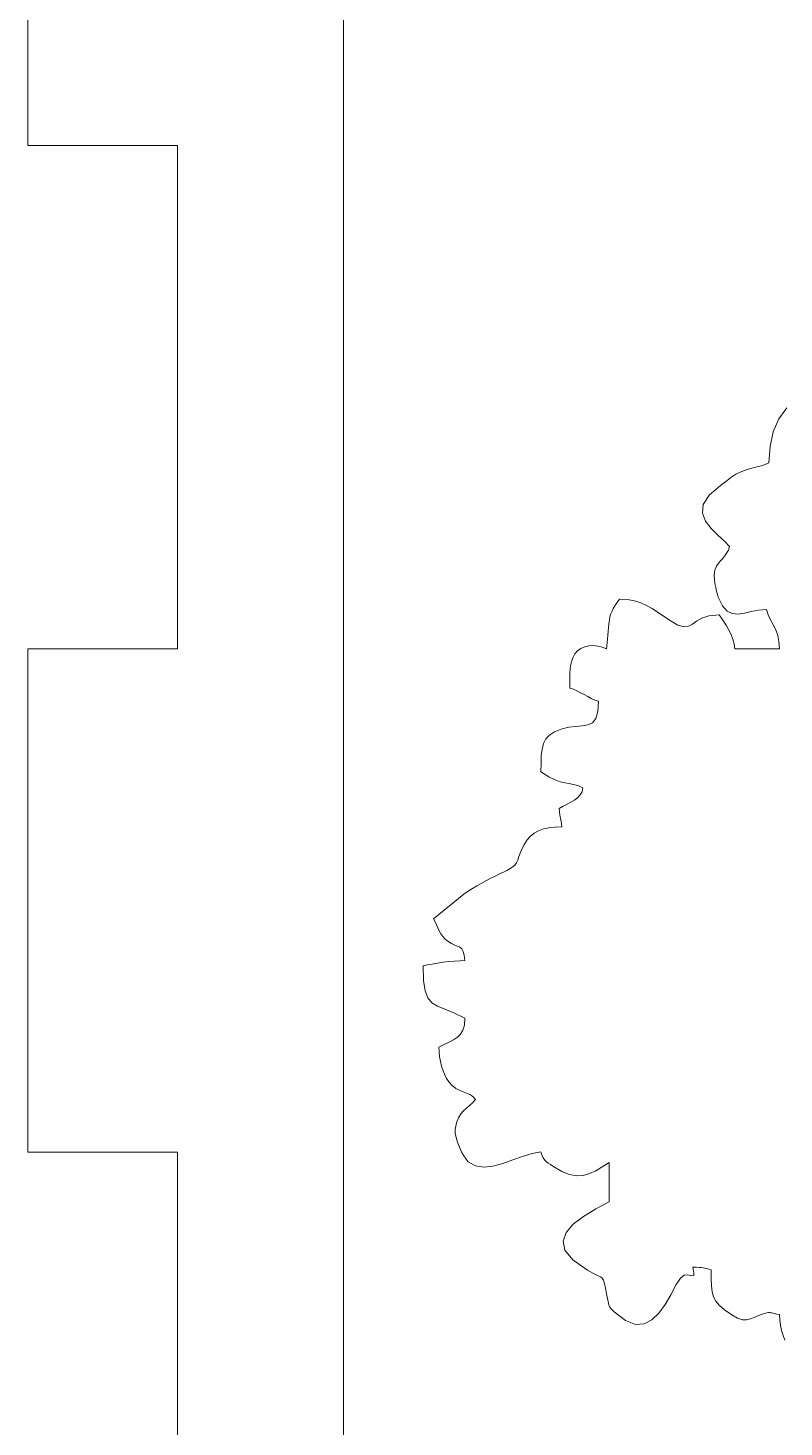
# Model space of a CAD drawing. Header units: centimetres. Extents: x -20.3 to 20.1, y -6 to 14.
# Drawn here: x 0.147 to 1.512, y 8.063 to 10.59 of the extents above; entities that cross this region are included whole.
import ezdxf

# ---------------------------------------------------------------- set-up
doc = ezdxf.new("R2010")
doc.units = ezdxf.units.CM
doc.header["$MEASUREMENT"] = 0
doc.layers.add('layer 1', color=7, linetype='Continuous')

msp = doc.modelspace()

# ---------------------------------------------------------------- linework, layer by layer
at = {"layer": 'layer 1', "color": 5, "lineweight": 9}
for points in [[(0.71713, 13.44391), (0.71713, 13.44391), (0.71713, 6.8205), (0.71713, 6.8205)], [(0.14712, 11.28664), (0.14712, 11.28664), (0.14712, 10.37755), (0.14712, 10.37755)], [(0.14712, 10.37755), (0.14712, 10.37755), (0.41712, 10.37755), (0.41712, 10.37755)], [(0.41712, 10.37755), (0.41712, 10.37755), (0.41712, 9.46846), (0.41712, 9.46846)], [(1.5032, 9.88374), (1.5032, 9.88374), (1.49318, 9.86032), (1.49318, 9.86032)], [(1.51738, 9.90366), (1.51738, 9.90366), (1.5032, 9.88374), (1.5032, 9.88374)], [(1.49318, 9.86032), (1.49318, 9.86032), (1.48725, 9.83375), (1.48725, 9.83375)], [(1.48725, 9.83375), (1.48725, 9.83375), (1.48529, 9.80435), (1.48529, 9.80435)], [(1.48529, 9.80435), (1.48529, 9.80435), (1.4784, 9.80145), (1.4784, 9.80145)], [(1.41881, 9.77929), (1.41881, 9.77929), (1.41562, 9.77701), (1.41562, 9.77701)], [(1.42213, 9.7815), (1.42213, 9.7815), (1.41881, 9.77929), (1.41881, 9.77929)], [(1.4256, 9.78359), (1.4256, 9.78359), (1.42213, 9.7815), (1.42213, 9.7815)], [(1.43318, 9.78739), (1.43318, 9.78739), (1.4256, 9.78359), (1.4256, 9.78359)], [(1.44085, 9.79042), (1.44085, 9.79042), (1.43318, 9.78739), (1.43318, 9.78739)], [(1.44855, 9.79289), (1.44855, 9.79289), (1.44085, 9.79042), (1.44085, 9.79042)], [(1.45623, 9.79501), (1.45623, 9.79501), (1.44855, 9.79289), (1.44855, 9.79289)], [(1.4638, 9.797), (1.4638, 9.797), (1.45623, 9.79501), (1.45623, 9.79501)], [(1.47121, 9.79908), (1.47121, 9.79908), (1.4638, 9.797), (1.4638, 9.797)], [(1.4784, 9.80145), (1.4784, 9.80145), (1.47121, 9.79908), (1.47121, 9.79908)], [(1.40074, 9.76586), (1.40074, 9.76586), (1.37776, 9.7466), (1.37776, 9.7466)], [(1.40658, 9.7701), (1.40658, 9.7701), (1.40074, 9.76586), (1.40074, 9.76586)], [(1.41253, 9.77469), (1.41253, 9.77469), (1.40658, 9.7701), (1.40658, 9.7701)], [(1.41562, 9.77701), (1.41562, 9.77701), (1.41253, 9.77469), (1.41253, 9.77469)], [(1.36671, 9.72912), (1.36671, 9.72912), (1.36515, 9.71326), (1.36515, 9.71326)], [(1.37776, 9.7466), (1.37776, 9.7466), (1.36671, 9.72912), (1.36671, 9.72912)], [(1.36515, 9.71326), (1.36515, 9.71326), (1.37065, 9.69888), (1.37065, 9.69888)], [(1.37065, 9.69888), (1.37065, 9.69888), (1.38075, 9.68581), (1.38075, 9.68581)], [(1.38075, 9.68581), (1.38075, 9.68581), (1.39303, 9.6739), (1.39303, 9.6739)], [(1.39303, 9.6739), (1.39303, 9.6739), (1.40502, 9.66299), (1.40502, 9.66299)], [(1.40502, 9.66299), (1.40502, 9.66299), (1.4143, 9.65292), (1.4143, 9.65292)], [(1.4143, 9.65292), (1.4143, 9.65292), (1.41201, 9.64656), (1.41201, 9.64656)], [(1.40135, 9.63112), (1.40135, 9.63112), (1.39742, 9.6266), (1.39742, 9.6266)], [(1.40527, 9.63584), (1.40527, 9.63584), (1.40135, 9.63112), (1.40135, 9.63112)], [(1.40891, 9.64092), (1.40891, 9.64092), (1.40527, 9.63584), (1.40527, 9.63584)], [(1.41201, 9.64656), (1.41201, 9.64656), (1.40891, 9.64092), (1.40891, 9.64092)], [(1.38691, 9.60718), (1.38691, 9.60718), (1.38654, 9.60087), (1.38654, 9.60087)], [(1.38814, 9.61244), (1.38814, 9.61244), (1.38691, 9.60718), (1.38691, 9.60718)], [(1.39055, 9.61744), (1.39055, 9.61744), (1.38814, 9.61244), (1.38814, 9.61244)], [(1.39374, 9.6221), (1.39374, 9.6221), (1.39055, 9.61744), (1.39055, 9.61744)], [(1.39742, 9.6266), (1.39742, 9.6266), (1.39374, 9.6221), (1.39374, 9.6221)], [(1.38654, 9.60087), (1.38654, 9.60087), (1.38689, 9.59388), (1.38689, 9.59388)], [(1.38689, 9.59388), (1.38689, 9.59388), (1.38778, 9.58658), (1.38778, 9.58658)], [(1.38778, 9.58658), (1.38778, 9.58658), (1.38908, 9.57932), (1.38908, 9.57932)], [(1.38908, 9.57932), (1.38908, 9.57932), (1.39063, 9.57247), (1.39063, 9.57247)], [(1.21555, 9.55827), (1.21555, 9.55827), (1.20965, 9.54968), (1.20965, 9.54968)], [(1.22971, 9.55746), (1.22971, 9.55746), (1.21555, 9.55827), (1.21555, 9.55827)], [(1.24228, 9.55516), (1.24228, 9.55516), (1.22971, 9.55746), (1.22971, 9.55746)], [(1.25365, 9.55154), (1.25365, 9.55154), (1.24228, 9.55516), (1.24228, 9.55516)], [(1.26419, 9.5468), (1.26419, 9.5468), (1.25365, 9.55154), (1.25365, 9.55154)], [(1.39063, 9.57247), (1.39063, 9.57247), (1.39226, 9.5664), (1.39226, 9.5664)], [(1.39226, 9.5664), (1.39226, 9.5664), (1.39383, 9.56146), (1.39383, 9.56146)], [(1.39383, 9.56146), (1.39383, 9.56146), (1.40115, 9.54573), (1.40115, 9.54573)], [(1.19981, 9.53134), (1.19981, 9.53134), (1.19821, 9.5259), (1.19821, 9.5259)], [(1.20183, 9.53633), (1.20183, 9.53633), (1.19981, 9.53134), (1.19981, 9.53134)], [(1.2042, 9.54098), (1.2042, 9.54098), (1.20183, 9.53633), (1.20183, 9.53633)], [(1.20965, 9.54968), (1.20965, 9.54968), (1.2042, 9.54098), (1.2042, 9.54098)], [(1.27425, 9.54112), (1.27425, 9.54112), (1.26419, 9.5468), (1.26419, 9.5468)], [(1.28423, 9.53468), (1.28423, 9.53468), (1.27425, 9.54112), (1.27425, 9.54112)], [(1.29448, 9.52767), (1.29448, 9.52767), (1.28423, 9.53468), (1.28423, 9.53468)], [(1.30539, 9.52027), (1.30539, 9.52027), (1.29448, 9.52767), (1.29448, 9.52767)], [(1.37698, 9.52813), (1.37698, 9.52813), (1.36391, 9.5238), (1.36391, 9.5238)], [(1.39537, 9.52988), (1.39537, 9.52988), (1.37698, 9.52813), (1.37698, 9.52813)], [(1.39969, 9.5235), (1.39969, 9.5235), (1.39537, 9.52988), (1.39537, 9.52988)], [(1.40115, 9.54573), (1.40115, 9.54573), (1.4096, 9.53628), (1.4096, 9.53628)], [(1.4096, 9.53628), (1.4096, 9.53628), (1.41911, 9.53184), (1.41911, 9.53184)], [(1.41911, 9.53184), (1.41911, 9.53184), (1.42963, 9.53109), (1.42963, 9.53109)], [(1.42963, 9.53109), (1.42963, 9.53109), (1.44109, 9.53276), (1.44109, 9.53276)], [(1.44109, 9.53276), (1.44109, 9.53276), (1.45344, 9.53556), (1.45344, 9.53556)], [(1.45344, 9.53556), (1.45344, 9.53556), (1.46661, 9.53818), (1.46661, 9.53818)], [(1.46661, 9.53818), (1.46661, 9.53818), (1.48056, 9.53934), (1.48056, 9.53934)], [(1.48056, 9.53934), (1.48056, 9.53934), (1.48369, 9.52989), (1.48369, 9.52989)], [(1.48369, 9.52989), (1.48369, 9.52989), (1.48729, 9.52208), (1.48729, 9.52208)], [(1.19554, 9.50663), (1.19554, 9.50663), (1.1948, 9.49971), (1.1948, 9.49971)], [(1.19631, 9.51342), (1.19631, 9.51342), (1.19554, 9.50663), (1.19554, 9.50663)], [(1.19712, 9.51991), (1.19712, 9.51991), (1.19631, 9.51342), (1.19631, 9.51342)], [(1.19821, 9.5259), (1.19821, 9.5259), (1.19712, 9.51991), (1.19712, 9.51991)], [(1.32097, 9.51135), (1.32097, 9.51135), (1.30539, 9.52027), (1.30539, 9.52027)], [(1.33204, 9.50805), (1.33204, 9.50805), (1.32097, 9.51135), (1.32097, 9.51135)], [(1.34022, 9.50902), (1.34022, 9.50902), (1.33204, 9.50805), (1.33204, 9.50805)], [(1.34717, 9.51288), (1.34717, 9.51288), (1.34022, 9.50902), (1.34022, 9.50902)], [(1.35452, 9.51826), (1.35452, 9.51826), (1.34717, 9.51288), (1.34717, 9.51288)], [(1.36391, 9.5238), (1.36391, 9.5238), (1.35452, 9.51826), (1.35452, 9.51826)], [(1.40419, 9.51677), (1.40419, 9.51677), (1.39969, 9.5235), (1.39969, 9.5235)], [(1.40868, 9.50966), (1.40868, 9.50966), (1.40419, 9.51677), (1.40419, 9.51677)], [(1.41295, 9.50218), (1.41295, 9.50218), (1.40868, 9.50966), (1.40868, 9.50966)], [(1.4168, 9.49431), (1.4168, 9.49431), (1.41295, 9.50218), (1.41295, 9.50218)], [(1.48729, 9.52208), (1.48729, 9.52208), (1.4911, 9.51518), (1.4911, 9.51518)], [(1.4911, 9.51518), (1.4911, 9.51518), (1.49486, 9.50844), (1.49486, 9.50844)], [(1.49486, 9.50844), (1.49486, 9.50844), (1.49831, 9.50113), (1.49831, 9.50113)], [(1.49831, 9.50113), (1.49831, 9.50113), (1.5012, 9.4925), (1.5012, 9.4925)], [(1.19286, 9.47964), (1.19286, 9.47964), (1.19234, 9.47369), (1.19234, 9.47369)], [(1.19345, 9.48606), (1.19345, 9.48606), (1.19286, 9.47964), (1.19286, 9.47964)], [(1.1941, 9.4928), (1.1941, 9.4928), (1.19345, 9.48606), (1.19345, 9.48606)], [(1.1948, 9.49971), (1.1948, 9.49971), (1.1941, 9.4928), (1.1941, 9.4928)], [(1.42002, 9.48606), (1.42002, 9.48606), (1.4168, 9.49431), (1.4168, 9.49431)], [(1.42241, 9.47741), (1.42241, 9.47741), (1.42002, 9.48606), (1.42002, 9.48606)], [(1.42377, 9.46836), (1.42377, 9.46836), (1.42241, 9.47741), (1.42241, 9.47741)], [(1.5012, 9.4925), (1.5012, 9.4925), (1.50325, 9.48182), (1.50325, 9.48182)], [(1.50325, 9.48182), (1.50325, 9.48182), (1.50422, 9.46836), (1.50422, 9.46836)], [(0.41712, 9.46846), (0.41712, 9.46846), (0.14712, 9.46846), (0.14712, 9.46846)], [(0.14712, 9.46846), (0.14712, 9.46846), (0.14712, 8.55936), (0.14712, 8.55936)], [(1.13152, 9.45351), (1.13152, 9.45351), (1.12914, 9.44714), (1.12914, 9.44714)], [(1.13477, 9.45922), (1.13477, 9.45922), (1.13152, 9.45351), (1.13152, 9.45351)], [(1.13966, 9.46471), (1.13966, 9.46471), (1.13477, 9.45922), (1.13477, 9.45922)], [(1.14565, 9.46892), (1.14565, 9.46892), (1.13966, 9.46471), (1.13966, 9.46471)], [(1.1525, 9.47187), (1.1525, 9.47187), (1.14565, 9.46892), (1.14565, 9.46892)], [(1.16, 9.47358), (1.16, 9.47358), (1.1525, 9.47187), (1.1525, 9.47187)], [(1.16791, 9.47406), (1.16791, 9.47406), (1.16, 9.47358), (1.16, 9.47358)], [(1.17601, 9.47333), (1.17601, 9.47333), (1.16791, 9.47406), (1.16791, 9.47406)], [(1.18408, 9.47143), (1.18408, 9.47143), (1.17601, 9.47333), (1.17601, 9.47333)], [(1.19188, 9.46836), (1.19188, 9.46836), (1.18408, 9.47143), (1.18408, 9.47143)], [(1.19234, 9.47369), (1.19234, 9.47369), (1.19188, 9.46836), (1.19188, 9.46836)], [(1.50422, 9.46836), (1.50422, 9.46836), (1.42377, 9.46836), (1.42377, 9.46836)], [(1.12646, 9.43257), (1.12646, 9.43257), (1.1259, 9.42446), (1.1259, 9.42446)], [(1.1275, 9.44014), (1.1275, 9.44014), (1.12646, 9.43257), (1.12646, 9.43257)], [(1.12914, 9.44714), (1.12914, 9.44714), (1.1275, 9.44014), (1.1275, 9.44014)], [(1.12566, 9.41586), (1.12566, 9.41586), (1.12561, 9.40682), (1.12561, 9.40682)], [(1.12561, 9.40682), (1.12561, 9.40682), (1.12563, 9.39737), (1.12563, 9.39737)], [(1.1259, 9.42446), (1.1259, 9.42446), (1.12566, 9.41586), (1.12566, 9.41586)], [(1.12563, 9.39737), (1.12563, 9.39737), (1.1321, 9.39522), (1.1321, 9.39522)], [(1.1321, 9.39522), (1.1321, 9.39522), (1.13856, 9.39239), (1.13856, 9.39239)], [(1.13856, 9.39239), (1.13856, 9.39239), (1.14501, 9.38911), (1.14501, 9.38911)], [(1.14501, 9.38911), (1.14501, 9.38911), (1.15146, 9.38559), (1.15146, 9.38559)], [(1.15146, 9.38559), (1.15146, 9.38559), (1.15795, 9.38207), (1.15795, 9.38207)], [(1.15795, 9.38207), (1.15795, 9.38207), (1.16447, 9.37876), (1.16447, 9.37876)], [(1.16447, 9.37876), (1.16447, 9.37876), (1.17104, 9.3759), (1.17104, 9.3759)], [(1.17104, 9.3759), (1.17104, 9.3759), (1.17769, 9.37371), (1.17769, 9.37371)], [(1.17634, 9.35498), (1.17634, 9.35498), (1.17247, 9.34248), (1.17247, 9.34248)], [(1.17769, 9.37371), (1.17769, 9.37371), (1.17634, 9.35498), (1.17634, 9.35498)], [(1.12372, 9.32655), (1.12372, 9.32655), (1.10979, 9.32329), (1.10979, 9.32329)], [(1.13659, 9.328), (1.13659, 9.328), (1.12372, 9.32655), (1.12372, 9.32655)], [(1.14813, 9.32897), (1.14813, 9.32897), (1.13659, 9.328), (1.13659, 9.328)], [(1.15813, 9.33082), (1.15813, 9.33082), (1.14813, 9.32897), (1.14813, 9.32897)], [(1.16632, 9.33487), (1.16632, 9.33487), (1.15813, 9.33082), (1.15813, 9.33082)], [(1.17247, 9.34248), (1.17247, 9.34248), (1.16632, 9.33487), (1.16632, 9.33487)], [(1.08239, 9.3056), (1.08239, 9.3056), (1.07808, 9.29718), (1.07808, 9.29718)], [(1.08883, 9.31264), (1.08883, 9.31264), (1.08239, 9.3056), (1.08239, 9.3056)], [(1.09782, 9.31848), (1.09782, 9.31848), (1.08883, 9.31264), (1.08883, 9.31264)], [(1.10979, 9.32329), (1.10979, 9.32329), (1.09782, 9.31848), (1.09782, 9.31848)], [(1.07413, 9.27543), (1.07413, 9.27543), (1.07364, 9.26174), (1.07364, 9.26174)], [(1.07547, 9.28718), (1.07547, 9.28718), (1.07413, 9.27543), (1.07413, 9.27543)], [(1.07808, 9.29718), (1.07808, 9.29718), (1.07547, 9.28718), (1.07547, 9.28718)], [(1.07364, 9.26174), (1.07364, 9.26174), (1.07357, 9.24593), (1.07357, 9.24593)], [(1.07357, 9.24593), (1.07357, 9.24593), (1.08752, 9.23734), (1.08752, 9.23734)], [(1.08752, 9.23734), (1.08752, 9.23734), (1.09896, 9.23171), (1.09896, 9.23171)], [(1.09896, 9.23171), (1.09896, 9.23171), (1.1085, 9.22826), (1.1085, 9.22826)], [(1.1085, 9.22826), (1.1085, 9.22826), (1.11675, 9.22626), (1.11675, 9.22626)], [(1.11675, 9.22626), (1.11675, 9.22626), (1.12435, 9.22494), (1.12435, 9.22494)], [(1.12435, 9.22494), (1.12435, 9.22494), (1.13189, 9.22355), (1.13189, 9.22355)], [(1.13189, 9.22355), (1.13189, 9.22355), (1.14, 9.22134), (1.14, 9.22134)], [(1.13978, 9.19945), (1.13978, 9.19945), (1.13408, 9.1952), (1.13408, 9.1952)], [(1.14442, 9.20441), (1.14442, 9.20441), (1.13978, 9.19945), (1.13978, 9.19945)], [(1.14, 9.22134), (1.14, 9.22134), (1.14929, 9.21754), (1.14929, 9.21754)], [(1.14769, 9.21034), (1.14769, 9.21034), (1.14442, 9.20441), (1.14442, 9.20441)], [(1.14929, 9.21754), (1.14929, 9.21754), (1.14769, 9.21034), (1.14769, 9.21034)], [(1.11362, 9.1839), (1.11362, 9.1839), (1.1067, 9.17968), (1.1067, 9.17968)], [(1.1067, 9.17968), (1.1067, 9.17968), (1.10697, 9.17304), (1.10697, 9.17304)], [(1.10697, 9.17304), (1.10697, 9.17304), (1.10742, 9.16832), (1.10742, 9.16832)], [(1.12069, 9.1877), (1.12069, 9.1877), (1.11362, 9.1839), (1.11362, 9.1839)], [(1.12761, 9.19138), (1.12761, 9.19138), (1.12069, 9.1877), (1.12069, 9.1877)], [(1.13408, 9.1952), (1.13408, 9.1952), (1.12761, 9.19138), (1.12761, 9.19138)], [(1.10742, 9.16832), (1.10742, 9.16832), (1.108, 9.16491), (1.108, 9.16491)], [(1.108, 9.16491), (1.108, 9.16491), (1.10867, 9.16221), (1.10867, 9.16221)], [(1.10867, 9.16221), (1.10867, 9.16221), (1.10939, 9.15963), (1.10939, 9.15963)], [(1.10939, 9.15963), (1.10939, 9.15963), (1.11011, 9.15656), (1.11011, 9.15656)], [(1.11011, 9.15656), (1.11011, 9.15656), (1.11081, 9.1524), (1.11081, 9.1524)], [(1.11081, 9.1524), (1.11081, 9.1524), (1.11143, 9.14656), (1.11143, 9.14656)], [(1.04858, 9.12343), (1.04858, 9.12343), (1.04342, 9.11519), (1.04342, 9.11519)], [(1.05454, 9.13021), (1.05454, 9.13021), (1.04858, 9.12343), (1.04858, 9.12343)], [(1.06136, 9.13566), (1.06136, 9.13566), (1.05454, 9.13021), (1.05454, 9.13021)], [(1.06914, 9.13987), (1.06914, 9.13987), (1.06136, 9.13566), (1.06136, 9.13566)], [(1.07795, 9.14296), (1.07795, 9.14296), (1.06914, 9.13987), (1.06914, 9.13987)], [(1.08788, 9.14503), (1.08788, 9.14503), (1.07795, 9.14296), (1.07795, 9.14296)], [(1.09902, 9.14619), (1.09902, 9.14619), (1.08788, 9.14503), (1.08788, 9.14503)], [(1.11143, 9.14656), (1.11143, 9.14656), (1.09902, 9.14619), (1.09902, 9.14619)], [(1.03726, 9.10246), (1.03726, 9.10246), (1.03369, 9.09319), (1.03369, 9.09319)], [(1.04342, 9.11519), (1.04342, 9.11519), (1.03726, 9.10246), (1.03726, 9.10246)], [(1.02077, 9.07326), (1.02077, 9.07326), (1.01173, 9.06818), (1.01173, 9.06818)], [(1.02626, 9.07742), (1.02626, 9.07742), (1.02077, 9.07326), (1.02077, 9.07326)], [(1.02943, 9.08155), (1.02943, 9.08155), (1.02626, 9.07742), (1.02626, 9.07742)], [(1.03149, 9.08652), (1.03149, 9.08652), (1.02943, 9.08155), (1.02943, 9.08155)], [(1.03369, 9.09319), (1.03369, 9.09319), (1.03149, 9.08652), (1.03149, 9.08652)], [(0.97368, 9.04906), (0.97368, 9.04906), (0.96571, 9.04472), (0.96571, 9.04472)], [(0.9817, 9.05327), (0.9817, 9.05327), (0.97368, 9.04906), (0.97368, 9.04906)], [(0.98978, 9.05735), (0.98978, 9.05735), (0.9817, 9.05327), (0.9817, 9.05327)], [(0.9979, 9.06133), (0.9979, 9.06133), (0.98978, 9.05735), (0.98978, 9.05735)], [(1.01173, 9.06818), (1.01173, 9.06818), (0.9979, 9.06133), (0.9979, 9.06133)], [(0.93435, 9.0255), (0.93435, 9.0255), (0.87955, 8.98092), (0.87955, 8.98092)], [(0.9421, 9.03063), (0.9421, 9.03063), (0.93435, 9.0255), (0.93435, 9.0255)], [(0.94992, 9.03552), (0.94992, 9.03552), (0.9421, 9.03063), (0.9421, 9.03063)], [(0.95779, 9.04021), (0.95779, 9.04021), (0.94992, 9.03552), (0.94992, 9.03552)], [(0.96571, 9.04472), (0.96571, 9.04472), (0.95779, 9.04021), (0.95779, 9.04021)], [(0.87955, 8.98092), (0.87955, 8.98092), (0.88221, 8.97555), (0.88221, 8.97555)], [(0.88221, 8.97555), (0.88221, 8.97555), (0.88474, 8.97), (0.88474, 8.97)], [(0.88474, 8.97), (0.88474, 8.97), (0.88728, 8.9644), (0.88728, 8.9644)], [(0.88728, 8.9644), (0.88728, 8.9644), (0.88997, 8.95888), (0.88997, 8.95888)], [(0.88997, 8.95888), (0.88997, 8.95888), (0.89295, 8.95357), (0.89295, 8.95357)], [(0.89295, 8.95357), (0.89295, 8.95357), (0.89636, 8.94859), (0.89636, 8.94859)], [(0.89636, 8.94859), (0.89636, 8.94859), (0.90035, 8.94409), (0.90035, 8.94409)], [(0.90035, 8.94409), (0.90035, 8.94409), (0.90506, 8.94018), (0.90506, 8.94018)], [(0.90506, 8.94018), (0.90506, 8.94018), (0.91203, 8.93596), (0.91203, 8.93596)], [(0.91203, 8.93596), (0.91203, 8.93596), (0.918, 8.93325), (0.918, 8.93325)], [(0.918, 8.93325), (0.918, 8.93325), (0.92304, 8.93126), (0.92304, 8.93126)], [(0.92304, 8.93126), (0.92304, 8.93126), (0.9272, 8.92923), (0.9272, 8.92923)], [(0.9272, 8.92923), (0.9272, 8.92923), (0.93056, 8.92638), (0.93056, 8.92638)], [(0.93056, 8.92638), (0.93056, 8.92638), (0.93316, 8.92194), (0.93316, 8.92194)], [(0.93316, 8.92194), (0.93316, 8.92194), (0.93506, 8.91514), (0.93506, 8.91514)], [(0.86833, 8.8974), (0.86833, 8.8974), (0.86062, 8.89574), (0.86062, 8.89574)], [(0.86062, 8.89574), (0.86062, 8.89574), (0.86147, 8.86933), (0.86147, 8.86933)], [(0.87719, 8.89906), (0.87719, 8.89906), (0.86833, 8.8974), (0.86833, 8.8974)], [(0.88687, 8.90065), (0.88687, 8.90065), (0.87719, 8.89906), (0.87719, 8.89906)], [(0.89705, 8.90211), (0.89705, 8.90211), (0.88687, 8.90065), (0.88687, 8.90065)], [(0.90741, 8.90336), (0.90741, 8.90336), (0.89705, 8.90211), (0.89705, 8.90211)], [(0.91763, 8.90434), (0.91763, 8.90434), (0.90741, 8.90336), (0.90741, 8.90336)], [(0.92738, 8.90498), (0.92738, 8.90498), (0.91763, 8.90434), (0.91763, 8.90434)], [(0.93634, 8.9052), (0.93634, 8.9052), (0.92738, 8.90498), (0.92738, 8.90498)], [(0.93506, 8.91514), (0.93506, 8.91514), (0.93634, 8.9052), (0.93634, 8.9052)], [(0.86147, 8.86933), (0.86147, 8.86933), (0.8642, 8.85061), (0.8642, 8.85061)], [(0.8642, 8.85061), (0.8642, 8.85061), (0.86911, 8.83783), (0.86911, 8.83783)], [(0.86911, 8.83783), (0.86911, 8.83783), (0.87648, 8.82921), (0.87648, 8.82921)], [(0.87648, 8.82921), (0.87648, 8.82921), (0.8866, 8.82299), (0.8866, 8.82299)], [(0.8866, 8.82299), (0.8866, 8.82299), (0.89976, 8.81741), (0.89976, 8.81741)], [(0.89976, 8.81741), (0.89976, 8.81741), (0.91624, 8.8107), (0.91624, 8.8107)], [(0.91624, 8.8107), (0.91624, 8.8107), (0.93634, 8.80109), (0.93634, 8.80109)], [(0.93634, 8.80109), (0.93634, 8.80109), (0.9354, 8.78892), (0.9354, 8.78892)], [(0.92843, 8.77227), (0.92843, 8.77227), (0.92273, 8.76665), (0.92273, 8.76665)], [(0.93271, 8.7795), (0.93271, 8.7795), (0.92843, 8.77227), (0.92843, 8.77227)], [(0.9354, 8.78892), (0.9354, 8.78892), (0.93271, 8.7795), (0.93271, 8.7795)], [(0.89874, 8.75385), (0.89874, 8.75385), (0.88901, 8.74904), (0.88901, 8.74904)], [(0.88901, 8.74904), (0.88901, 8.74904), (0.88949, 8.74054), (0.88949, 8.74054)], [(0.90772, 8.75801), (0.90772, 8.75801), (0.89874, 8.75385), (0.89874, 8.75385)], [(0.91577, 8.76209), (0.91577, 8.76209), (0.90772, 8.75801), (0.90772, 8.75801)], [(0.92273, 8.76665), (0.92273, 8.76665), (0.91577, 8.76209), (0.91577, 8.76209)], [(0.88949, 8.74054), (0.88949, 8.74054), (0.89054, 8.7318), (0.89054, 8.7318)], [(0.89054, 8.7318), (0.89054, 8.7318), (0.89212, 8.72304), (0.89212, 8.72304)], [(0.89212, 8.72304), (0.89212, 8.72304), (0.8942, 8.71448), (0.8942, 8.71448)], [(0.8942, 8.71448), (0.8942, 8.71448), (0.89675, 8.70633), (0.89675, 8.70633)], [(0.89675, 8.70633), (0.89675, 8.70633), (0.89974, 8.6988), (0.89974, 8.6988)], [(0.89974, 8.6988), (0.89974, 8.6988), (0.90313, 8.69211), (0.90313, 8.69211)], [(0.90313, 8.69211), (0.90313, 8.69211), (0.90689, 8.68647), (0.90689, 8.68647)], [(0.90689, 8.68647), (0.90689, 8.68647), (0.91341, 8.67945), (0.91341, 8.67945)], [(0.91341, 8.67945), (0.91341, 8.67945), (0.92001, 8.67448), (0.92001, 8.67448)], [(0.92001, 8.67448), (0.92001, 8.67448), (0.92659, 8.67097), (0.92659, 8.67097)], [(0.92659, 8.67097), (0.92659, 8.67097), (0.93303, 8.66832), (0.93303, 8.66832)], [(0.93303, 8.66832), (0.93303, 8.66832), (0.93923, 8.66593), (0.93923, 8.66593)], [(0.94465, 8.64332), (0.94465, 8.64332), (0.93917, 8.63873), (0.93917, 8.63873)], [(0.93923, 8.66593), (0.93923, 8.66593), (0.94507, 8.66321), (0.94507, 8.66321)], [(0.95009, 8.64833), (0.95009, 8.64833), (0.94465, 8.64332), (0.94465, 8.64332)], [(0.94507, 8.66321), (0.94507, 8.66321), (0.95045, 8.65956), (0.95045, 8.65956)], [(0.95527, 8.65439), (0.95527, 8.65439), (0.95009, 8.64833), (0.95009, 8.64833)], [(0.95045, 8.65956), (0.95045, 8.65956), (0.95527, 8.65439), (0.95527, 8.65439)], [(0.92467, 8.62131), (0.92467, 8.62131), (0.92122, 8.61223), (0.92122, 8.61223)], [(0.92896, 8.62834), (0.92896, 8.62834), (0.92467, 8.62131), (0.92467, 8.62131)], [(0.93386, 8.63394), (0.93386, 8.63394), (0.92896, 8.62834), (0.92896, 8.62834)], [(0.93917, 8.63873), (0.93917, 8.63873), (0.93386, 8.63394), (0.93386, 8.63394)], [(0.91883, 8.60047), (0.91883, 8.60047), (0.91882, 8.59361), (0.91882, 8.59361)], [(0.91882, 8.59361), (0.91882, 8.59361), (0.92023, 8.58566), (0.92023, 8.58566)], [(0.92122, 8.61223), (0.92122, 8.61223), (0.91883, 8.60047), (0.91883, 8.60047)], [(0.92023, 8.58566), (0.92023, 8.58566), (0.92279, 8.57711), (0.92279, 8.57711)], [(0.92279, 8.57711), (0.92279, 8.57711), (0.92618, 8.56844), (0.92618, 8.56844)], [(0.92618, 8.56844), (0.92618, 8.56844), (0.93013, 8.56012), (0.93013, 8.56012)], [(0.14712, 8.55936), (0.14712, 8.55936), (0.41712, 8.55936), (0.41712, 8.55936)], [(0.41712, 8.55936), (0.41712, 8.55936), (0.41712, 7.65027), (0.41712, 7.65027)], [(0.93013, 8.56012), (0.93013, 8.56012), (0.93433, 8.55264), (0.93433, 8.55264)], [(0.93433, 8.55264), (0.93433, 8.55264), (0.9385, 8.54646), (0.9385, 8.54646)], [(0.9385, 8.54646), (0.9385, 8.54646), (0.94233, 8.54207), (0.94233, 8.54207)], [(0.94233, 8.54207), (0.94233, 8.54207), (0.95516, 8.53444), (0.95516, 8.53444)], [(1.00438, 8.53887), (1.00438, 8.53887), (1.02245, 8.5451), (1.02245, 8.5451)], [(1.02245, 8.5451), (1.02245, 8.5451), (1.04039, 8.55153), (1.04039, 8.55153)], [(1.04039, 8.55153), (1.04039, 8.55153), (1.05763, 8.55684), (1.05763, 8.55684)], [(1.05763, 8.55684), (1.05763, 8.55684), (1.07357, 8.55974), (1.07357, 8.55974)], [(1.07357, 8.55974), (1.07357, 8.55974), (1.07515, 8.55451), (1.07515, 8.55451)], [(1.07515, 8.55451), (1.07515, 8.55451), (1.07681, 8.55038), (1.07681, 8.55038)], [(1.07681, 8.55038), (1.07681, 8.55038), (1.07868, 8.54707), (1.07868, 8.54707)], [(1.07868, 8.54707), (1.07868, 8.54707), (1.08087, 8.54433), (1.08087, 8.54433)], [(1.08087, 8.54433), (1.08087, 8.54433), (1.08349, 8.54191), (1.08349, 8.54191)], [(1.08349, 8.54191), (1.08349, 8.54191), (1.08665, 8.53954), (1.08665, 8.53954)], [(1.18419, 8.53264), (1.18419, 8.53264), (1.19661, 8.54081), (1.19661, 8.54081)], [(1.19661, 8.54081), (1.19661, 8.54081), (1.19661, 8.46983), (1.19661, 8.46983)], [(0.95516, 8.53444), (0.95516, 8.53444), (0.97016, 8.53224), (0.97016, 8.53224)], [(0.97016, 8.53224), (0.97016, 8.53224), (0.98676, 8.53415), (0.98676, 8.53415)], [(0.98676, 8.53415), (0.98676, 8.53415), (1.00438, 8.53887), (1.00438, 8.53887)], [(1.08665, 8.53954), (1.08665, 8.53954), (1.09047, 8.53696), (1.09047, 8.53696)], [(1.09047, 8.53696), (1.09047, 8.53696), (1.09507, 8.53392), (1.09507, 8.53392)], [(1.09507, 8.53392), (1.09507, 8.53392), (1.111, 8.52456), (1.111, 8.52456)], [(1.111, 8.52456), (1.111, 8.52456), (1.12515, 8.51896), (1.12515, 8.51896)], [(1.12515, 8.51896), (1.12515, 8.51896), (1.13796, 8.51668), (1.13796, 8.51668)], [(1.13796, 8.51668), (1.13796, 8.51668), (1.14985, 8.51733), (1.14985, 8.51733)], [(1.14985, 8.51733), (1.14985, 8.51733), (1.16123, 8.52048), (1.16123, 8.52048)], [(1.16123, 8.52048), (1.16123, 8.52048), (1.17254, 8.52572), (1.17254, 8.52572)], [(1.17254, 8.52572), (1.17254, 8.52572), (1.18419, 8.53264), (1.18419, 8.53264)], [(1.19661, 8.46983), (1.19661, 8.46983), (1.1725, 8.45668), (1.1725, 8.45668)], [(1.15034, 8.44311), (1.15034, 8.44311), (1.13192, 8.42898), (1.13192, 8.42898)], [(1.1725, 8.45668), (1.1725, 8.45668), (1.15034, 8.44311), (1.15034, 8.44311)], [(1.13192, 8.42898), (1.13192, 8.42898), (1.119, 8.41418), (1.119, 8.41418)], [(1.119, 8.41418), (1.119, 8.41418), (1.11336, 8.39859), (1.11336, 8.39859)], [(1.11336, 8.39859), (1.11336, 8.39859), (1.11677, 8.38208), (1.11677, 8.38208)], [(1.11677, 8.38208), (1.11677, 8.38208), (1.13101, 8.36455), (1.13101, 8.36455)], [(1.13101, 8.36455), (1.13101, 8.36455), (1.15784, 8.34587), (1.15784, 8.34587)], [(1.15784, 8.34587), (1.15784, 8.34587), (1.1683, 8.34027), (1.1683, 8.34027)], [(1.1683, 8.34027), (1.1683, 8.34027), (1.17574, 8.33671), (1.17574, 8.33671)], [(1.34988, 8.34099), (1.34988, 8.34099), (1.34805, 8.35152), (1.34805, 8.35152)], [(1.34805, 8.35152), (1.34805, 8.35152), (1.35427, 8.35145), (1.35427, 8.35145)], [(1.34957, 8.33636), (1.34957, 8.33636), (1.34988, 8.34099), (1.34988, 8.34099)], [(1.35427, 8.35145), (1.35427, 8.35145), (1.35915, 8.35124), (1.35915, 8.35124)], [(1.35915, 8.35124), (1.35915, 8.35124), (1.36307, 8.35088), (1.36307, 8.35088)], [(1.36307, 8.35088), (1.36307, 8.35088), (1.3664, 8.35037), (1.3664, 8.35037)], [(1.3664, 8.35037), (1.3664, 8.35037), (1.37275, 8.3489), (1.37275, 8.3489)], [(1.37275, 8.3489), (1.37275, 8.3489), (1.38118, 8.34679), (1.38118, 8.34679)], [(1.38118, 8.34679), (1.38118, 8.34679), (1.38117, 8.33075), (1.38117, 8.33075)], [(1.17574, 8.33671), (1.17574, 8.33671), (1.18081, 8.33415), (1.18081, 8.33415)], [(1.18081, 8.33415), (1.18081, 8.33415), (1.18414, 8.33157), (1.18414, 8.33157)], [(1.18414, 8.33157), (1.18414, 8.33157), (1.18636, 8.32793), (1.18636, 8.32793)], [(1.18636, 8.32793), (1.18636, 8.32793), (1.18811, 8.3222), (1.18811, 8.3222)], [(1.18811, 8.3222), (1.18811, 8.3222), (1.19003, 8.31334), (1.19003, 8.31334)], [(1.19003, 8.31334), (1.19003, 8.31334), (1.19274, 8.30032), (1.19274, 8.30032)], [(1.30803, 8.30173), (1.30803, 8.30173), (1.31786, 8.32052), (1.31786, 8.32052)], [(1.31786, 8.32052), (1.31786, 8.32052), (1.32534, 8.3317), (1.32534, 8.3317)], [(1.32534, 8.3317), (1.32534, 8.3317), (1.3323, 8.33681), (1.3323, 8.33681)], [(1.3323, 8.33681), (1.3323, 8.33681), (1.33848, 8.33783), (1.33848, 8.33783)], [(1.33848, 8.33783), (1.33848, 8.33783), (1.34359, 8.33677), (1.34359, 8.33677)], [(1.34359, 8.33677), (1.34359, 8.33677), (1.34738, 8.33561), (1.34738, 8.33561)], [(1.34738, 8.33561), (1.34738, 8.33561), (1.34957, 8.33636), (1.34957, 8.33636)], [(1.38117, 8.33075), (1.38117, 8.33075), (1.38148, 8.31776), (1.38148, 8.31776)], [(1.38148, 8.31776), (1.38148, 8.31776), (1.38261, 8.30712), (1.38261, 8.30712)], [(1.19274, 8.30032), (1.19274, 8.30032), (1.19474, 8.28947), (1.19474, 8.28947)], [(1.19474, 8.28947), (1.19474, 8.28947), (1.19613, 8.28293), (1.19613, 8.28293)], [(1.29765, 8.28384), (1.29765, 8.28384), (1.30803, 8.30173), (1.30803, 8.30173)], [(1.38261, 8.30712), (1.38261, 8.30712), (1.38506, 8.29815), (1.38506, 8.29815)], [(1.38506, 8.29815), (1.38506, 8.29815), (1.38933, 8.29017), (1.38933, 8.29017)], [(1.38933, 8.29017), (1.38933, 8.29017), (1.39591, 8.28249), (1.39591, 8.28249)], [(1.19613, 8.28293), (1.19613, 8.28293), (1.19728, 8.28034), (1.19728, 8.28034)], [(1.19728, 8.28034), (1.19728, 8.28034), (1.19909, 8.2777), (1.19909, 8.2777)], [(1.19909, 8.2777), (1.19909, 8.2777), (1.20183, 8.27463), (1.20183, 8.27463)], [(1.20183, 8.27463), (1.20183, 8.27463), (1.20577, 8.27076), (1.20577, 8.27076)], [(1.20577, 8.27076), (1.20577, 8.27076), (1.22622, 8.25502), (1.22622, 8.25502)], [(1.27395, 8.25617), (1.27395, 8.25617), (1.2864, 8.26821), (1.2864, 8.26821)], [(1.2864, 8.26821), (1.2864, 8.26821), (1.29765, 8.28384), (1.29765, 8.28384)], [(1.39591, 8.28249), (1.39591, 8.28249), (1.4053, 8.27442), (1.4053, 8.27442)], [(1.4053, 8.27442), (1.4053, 8.27442), (1.41801, 8.26528), (1.41801, 8.26528)], [(1.41801, 8.26528), (1.41801, 8.26528), (1.42842, 8.25936), (1.42842, 8.25936)], [(1.45855, 8.26071), (1.45855, 8.26071), (1.46539, 8.26392), (1.46539, 8.26392)], [(1.46539, 8.26392), (1.46539, 8.26392), (1.47282, 8.26694), (1.47282, 8.26694)], [(1.47282, 8.26694), (1.47282, 8.26694), (1.48128, 8.26909), (1.48128, 8.26909)], [(1.48128, 8.26909), (1.48128, 8.26909), (1.48457, 8.26951), (1.48457, 8.26951)], [(1.48457, 8.26951), (1.48457, 8.26951), (1.48694, 8.26955), (1.48694, 8.26955)], [(1.48694, 8.26955), (1.48694, 8.26955), (1.48878, 8.26931), (1.48878, 8.26931)], [(1.48878, 8.26931), (1.48878, 8.26931), (1.49051, 8.26885), (1.49051, 8.26885)], [(1.49051, 8.26885), (1.49051, 8.26885), (1.49251, 8.26825), (1.49251, 8.26825)], [(1.49251, 8.26825), (1.49251, 8.26825), (1.4952, 8.26758), (1.4952, 8.26758)], [(1.4952, 8.26758), (1.4952, 8.26758), (1.49897, 8.26691), (1.49897, 8.26691)], [(1.49897, 8.26691), (1.49897, 8.26691), (1.50422, 8.26634), (1.50422, 8.26634)], [(1.50422, 8.26634), (1.50422, 8.26634), (1.50467, 8.25621), (1.50467, 8.25621)], [(1.22622, 8.25502), (1.22622, 8.25502), (1.24418, 8.24823), (1.24418, 8.24823)], [(1.24418, 8.24823), (1.24418, 8.24823), (1.25999, 8.24906), (1.25999, 8.24906)], [(1.25999, 8.24906), (1.25999, 8.24906), (1.27395, 8.25617), (1.27395, 8.25617)], [(1.42842, 8.25936), (1.42842, 8.25936), (1.43725, 8.25661), (1.43725, 8.25661)], [(1.43725, 8.25661), (1.43725, 8.25661), (1.44492, 8.25637), (1.44492, 8.25637)], [(1.44492, 8.25637), (1.44492, 8.25637), (1.45188, 8.25796), (1.45188, 8.25796)], [(1.45188, 8.25796), (1.45188, 8.25796), (1.45855, 8.26071), (1.45855, 8.26071)], [(1.50467, 8.25621), (1.50467, 8.25621), (1.50598, 8.24641), (1.50598, 8.24641)], [(1.50598, 8.24641), (1.50598, 8.24641), (1.50805, 8.23702), (1.50805, 8.23702)], [(1.50805, 8.23702), (1.50805, 8.23702), (1.51081, 8.22812), (1.51081, 8.22812)], [(1.51081, 8.22812), (1.51081, 8.22812), (1.51416, 8.21981), (1.51416, 8.21981)]]:
    msp.add_open_spline(points, degree=3, dxfattribs=at)

doc.saveas('drawing.dxf')
